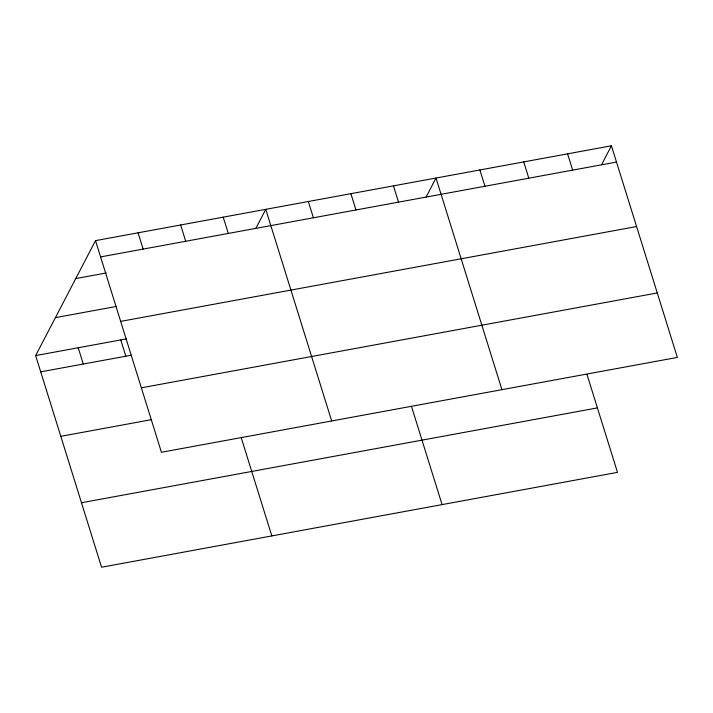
<?xml version="1.0" encoding="UTF-8"?>
<svg xmlns="http://www.w3.org/2000/svg" width="713" height="713" viewBox="0 0 713 713"><rect width="100%" height="100%" fill="white"/><g stroke="black" fill="none" stroke-linecap="round" stroke-linejoin="round"><path stroke-width="1.07" d="M587.066 374.681L617.485 472.363L101.567 567.218L35.65 355.582L95.515 240.637L611.433 145.782L677.35 357.418L161.432 452.274L95.515 240.637M255.887 228.303L265.762 209.337L331.688 420.973M426.142 197.002L436.017 178.036L501.934 389.672M601.558 164.748L611.433 145.782M100.586 256.921L616.504 162.065M75.756 278.569L106.317 272.954M55.409 317.65L116.522 306.412M120.666 321.385L636.584 226.538M35.65 355.582L126.237 338.925M40.721 371.856L131.308 355.208M141.352 387.81L657.27 292.954M60.801 436.329L151.388 419.672M81.487 502.745L597.405 407.898M567.584 153.848L572.646 170.131M523.725 161.913L528.796 178.188M479.876 169.97L484.947 186.253M393.46 185.861L398.531 202.144M350.894 193.686L355.965 209.97M411.651 406.936L442.078 504.608M308.328 201.512L313.399 217.795M223.205 217.162L228.276 233.445M180.639 224.987L185.71 241.27M241.395 438.237L271.822 535.918M138.072 232.812L143.144 249.095M120.773 339.932L125.844 356.206M78.216 347.757L83.287 364.031"/></g></svg>
